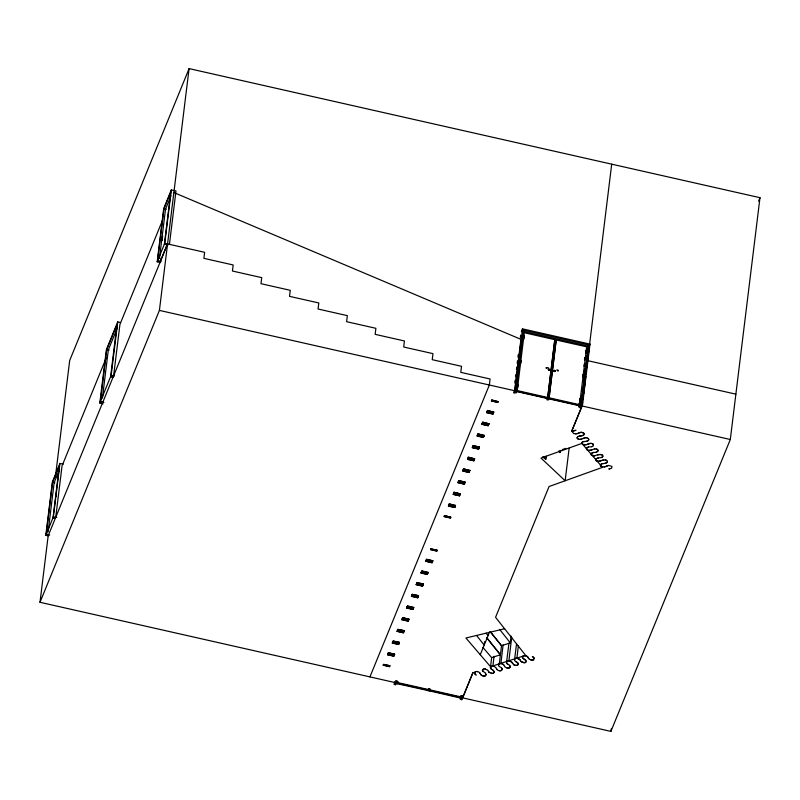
<?xml version="1.0" encoding="UTF-8"?>
<svg xmlns="http://www.w3.org/2000/svg" width="800" height="800" viewBox="0 0 800 800"><rect width="100%" height="100%" fill="white"/><g stroke="black" fill="none" stroke-linecap="round" stroke-linejoin="round"><path stroke-width="1.2" d="M494.06 656.25L492.88 666.16L494.44 666.57M503.1 644.93L500.89 663.5L498.92 663.91M511.7 637.32L508.89 660.85L506.93 661.26M518.38 645.81L516.9 658.2L514.93 658.6M517.21 390.75L524.29 332.73L554.8 339.68L547.68 397.64L549.06 397.96L556.23 339.96M582.09 405.98L582.54 402.3L582.09 405.98L571.62 431.4L582.03 405.97M584.18 388.82L583.58 393.72L584.88 382.69M584.47 386.37L584.92 382.69M585.66 376.57L585.22 380.24L585.64 376.56M586.41 370.44L585.96 374.11L586.39 370.43M586.86 366.76L587.3 363.08L586.75 368M587.6 360.63L588.04 357L587.59 360.63L735.88 394.16M48.16 535.82L45.82 535.3L52.37 481.95L59.95 463.43L63.26 464.18M49.71 535.16L46.2 534.37L52.6 482.3L59.41 465.63L53.02 517.7L55.36 518.23M48.1 531.94L54.15 482.65L59.61 469.32M55.39 476.99L69.69 360.49L189.1 68.61L759.98 197.7L730.31 439.5L610.9 731.39L40 602.29L48.17 535.81L167.58 243.93M45.82 535.3L53.4 516.78L59.95 463.43M55.74 517.31L62.05 465.9L106.21 357.96M103.12 403.79L99.81 403.04L106.36 349.7L117.72 321.92L120.06 322.45M103.88 402.45L100.38 401.65L106.77 349.58L117 324.58L110.6 376.65L112.94 377.18M102.43 397.99L108.33 349.93L117.16 328.34M99.81 403.04L111.17 375.26L117.72 321.92M113.62 375.82L119.93 324.44L162.57 220.16M160.49 262.56L157.18 261.81L163.73 208.47L171.31 189.95L175.98 191L169.43 244.35M161.07 261.67L157.56 260.88L163.95 208.81L170.77 192.14L164.38 244.22L167.88 245.01M159.46 258.45L165.51 209.16L170.97 195.83M161.85 240.33C163.98 228.42 160.76 244.16 162.13 239.64M160.52 261.23L160.82 258.76M157.18 261.81L164.76 243.29L171.31 189.95M40 602.29L159.41 310.4L189.08 68.61M383.28 665.23L383.6 664.33L389.92 665.76L383.57 664.52L383.28 665.23L389.6 666.66L389.92 665.76M387.57 654.74L387.89 653.83L394.19 655.45L387.87 654.02L387.57 654.74L393.89 656.17L394.21 655.26M388.06 653.56L388.37 652.65L394.67 654.27L388.35 652.84L388.06 653.56L394.38 654.98L394.69 654.08M392.35 643.06L392.67 642.15L398.96 643.77L392.64 642.35L392.35 643.06L398.67 644.49L398.99 643.58M389.6 666.66L383.3 665.04M392.83 641.88L393.15 640.97L399.47 642.4L393.13 641.16L392.83 641.88L399.15 643.31L399.47 642.4M393.89 656.17L387.6 654.55M397.13 631.38L397.44 630.48L403.74 632.1L397.42 630.67L397.13 631.38L403.45 632.81L403.76 631.91M394.38 654.98L388.08 653.36M397.61 630.2L397.93 629.29L404.25 630.72L397.9 629.48L397.61 630.2L403.93 631.63L404.25 630.72M398.67 644.49L392.37 642.87M401.9 619.7L402.22 618.8L408.52 620.42L402.2 618.99L401.9 619.7L408.22 621.13L408.54 620.23M399.15 643.31L392.86 641.69M394.27 684.42L395.83 680.62L397.1 680.91L395.54 684.71L394.27 684.42L394.57 681.97M402.39 618.52L402.71 617.61L409 619.23L402.68 617.8L402.39 618.52L408.71 619.95L409.03 619.04M395.54 684.71L395.84 682.25M403.45 632.81L397.15 631.19M397.35 683.78L427.84 690.5M406.68 608.03L407 607.12L413.29 608.74L406.97 607.31L406.68 608.03L413 609.46L413.32 608.55M403.93 631.63L397.64 630.01M407.17 606.84L407.48 605.94L413.78 607.56L407.46 606.13L407.17 606.84L413.49 608.27L413.8 607.36M408.22 621.13L401.93 619.51M411.46 596.35L411.78 595.44L418.07 597.06L411.75 595.63L411.46 596.35L417.78 597.78L418.1 596.87M408.71 619.95L402.41 618.33M411.94 595.16L412.26 594.26L418.58 595.69L412.24 594.45L411.94 595.16L418.26 596.59L418.58 595.69M413 609.46L406.71 607.84M416.24 584.67L416.55 583.76L422.85 585.38L416.53 583.95L416.24 584.67L422.56 586.1L422.87 585.19M413.49 608.27L407.19 606.65M416.72 583.49L417.04 582.58L423.36 584.01L417.01 582.77L416.72 583.49L423.04 584.91L423.36 584.01M417.78 597.78L411.48 596.16M421.01 572.99L421.33 572.08L427.63 573.7L421.31 572.28L421.01 572.99L427.33 574.42L427.65 573.51M418.26 596.59L411.97 594.97M421.5 571.81L421.81 570.9L428.11 572.52L421.79 571.09L421.5 571.81L427.82 573.24L428.13 572.33M422.56 586.1L416.26 584.48M425.79 561.31L426.11 560.41L432.4 562.03L426.08 560.6L425.79 561.31L432.11 562.74L432.43 561.84M423.04 584.91L416.74 583.29M426.28 560.13L426.59 559.22L432.89 560.84L426.57 559.41L426.28 560.13L432.6 561.56L432.91 560.65M427.33 574.42L421.04 572.8M427.82 573.24L421.52 571.62M430.57 549.63L430.88 548.73L437.18 550.35L430.86 548.92L430.57 549.63L436.89 551.06L437.2 550.16M432.11 562.74L425.81 561.12M432.6 561.56L426.3 559.94M436.89 551.06L430.59 549.44M444.12 516.52L450.44 517.95L444.12 516.52L444.44 515.61L450.73 517.23L444.44 515.61M448.41 506.02L454.73 507.45L448.41 506.02L448.73 505.12L455.03 506.74L448.73 505.12M448.9 504.84L455.22 506.27L448.9 504.84L449.21 503.93L455.51 505.55L449.21 503.93M453.19 494.34L459.51 495.77L453.19 494.34L453.51 493.44L459.8 495.06L453.51 493.44M453.68 493.16L460 494.59L453.68 493.16L453.99 492.25L460.29 493.87L453.99 492.25M457.97 482.67L464.29 484.09L457.97 482.67L458.28 481.76L464.58 483.38L458.28 481.76M458.45 481.48L464.77 482.91L458.45 481.48L458.77 480.57L465.07 482.19L458.77 480.57M462.75 470.99L469.07 472.42L462.75 470.99L463.06 470.08L469.36 471.7L463.06 470.08M463.23 469.8L469.55 471.23L463.23 469.8L463.55 468.9L469.84 470.52L463.55 468.9M467.52 459.31L473.84 460.74L467.52 459.31L467.84 458.4L474.14 460.02L467.84 458.4M468.01 458.12L474.33 459.55L468.01 458.12L468.32 457.22L474.62 458.84L468.32 457.22M472.3 447.63L478.62 449.06L472.3 447.63L472.62 446.72L478.91 448.34L472.62 446.72M472.78 446.45L479.1 447.88L472.78 446.45L473.1 445.54L479.4 447.16L473.1 445.54M477.08 435.95L483.4 437.38L477.08 435.95L477.39 435.05L483.69 436.67L477.39 435.05M477.56 434.77L483.88 436.2L477.56 434.77L477.88 433.86L484.17 435.48L477.88 433.86M481.85 424.27L488.17 425.7L481.85 424.27L482.17 423.37L488.47 424.99L482.17 423.37M482.34 423.09L488.66 424.52L482.34 423.09L482.66 422.18L488.95 423.8L482.66 422.18M486.63 412.6L492.95 414.02L486.63 412.6L486.95 411.69L493.24 413.31L486.95 411.69M487.12 411.41L493.44 412.84L487.12 411.41L487.43 410.5L493.73 412.12L487.43 410.5M491.41 400.92L497.73 402.35L491.41 400.92L491.73 400.01L498.02 401.63L491.73 400.01M459.67 697.87L429.22 690.81M460.47 699.39L462.03 695.59L463.3 695.88L461.74 699.68L460.47 699.39L460.78 696.93M461.74 699.68L462.04 697.23M514.78 382.94L515.08 380.49M515.53 376.81L515.84 374.36M516.44 369.45L516.74 367M517.19 363.32L517.49 360.87M517.94 357.19L518.24 354.74M520.35 337.57L520.65 335.12M514.62 390.72L520.93 339.34L173.89 192.55M523.65 330.19L516.4 389.23L514.85 393.04L513.58 392.75L515.13 388.95L522.51 328.86L589.98 344.12L582.61 404.2L581.05 408.01L579.78 407.72L581.34 403.92L588.59 344.87L523.65 330.19L522.85 333.87M484.61 641.71L484.19 645.11L476.56 635.45M516.96 381.85L515.9 390.46L517.17 390.75M517.26 379.39L517.71 375.7M518.02 373.24L518.47 369.55M518.77 367.09L519.22 363.4M519.53 360.94L520.13 356.02M520.43 353.55L520.89 349.86M521.19 347.4L521.64 343.71M521.94 341.25L522.55 336.33M517.46 387.46L518.19 384.78M520.43 363.26L520.94 360.44M523.4 339.07L524.07 336.29M517.37 387.68L517.92 384.18M520.68 360.71L520.82 363.19M523.6 339.11L524.03 336.04M569.15 448.11L565.14 480.76L541.01 458.08L581.89 443.41L602.46 467.37L549.07 486.52L495.57 617.3L525.58 655.31L490.55 666.7L491.66 657.63L482.92 647.44M499.31 663.85L501.53 645.72L490.16 631.51M490.2 631.66L501.53 645.72L510.29 642.87L511.13 636.07M588.59 344.87L580.84 405.14L579.57 404.86L586.69 346.84L556.17 339.99L549.08 397.78L548.21 400.03L546.83 399.72L547.7 397.47L554.8 339.68M545.02 457.2L545.12 456.44M545.72 458.41L545.96 456.4M545.59 459.42L546.28 456.29M560.13 450.61L559.89 452.62L560.44 450.5M578.87 405.7L579.17 403.23M584.48 360.03L584.78 357.56M579.44 403.22L579.14 405.68L548.67 398.79M583.97 366.33L584.27 363.87M584.72 360.18L585.03 357.72M582.79 377.36L583.21 374.29M586.48 349.92L585.67 353.39M579.93 401.83L580.28 398.28M585.87 353.43L586.39 350.19L586.37 350.71M581.95 391.23L582.25 388.77M583.61 377.69L583.91 375.23M584.37 371.54L584.67 369.08M588.34 354.59L588.94 349.64M589.25 347.16L611.71 164.19M610.9 731.39L611.2 728.91M506.63 661.67L508.97 643.14M514.63 659.01L516.5 644.19M524.01 336.38L523.9 335.83M583.5 374.83L583.57 374.18M580.18 398.42L580.48 399.08M580.27 399.05L580.18 401.47M608.63 468.93L609.48 468.95M56.18 495.97L56.27 495.91M162.19 237.13L162.03 237.67M548.3 369.59L548.99 369L549.75 369.6M548.68 369.67L548.9 369.45M549.86 369.8L549.18 370.4M554.39 371.28L554.7 370.63M555.23 371.02C553.29 373.14 553.85 368.47 555.18 370.98M476.29 675.13L474.35 672.72C475.39 670.52 478.99 671.52 480.12 673.24M474.42 672.74L475.49 671.65M482.43 670.08L484.15 668.86L487.71 670.06M491.65 669.41L490.36 667.41L492.16 666.21M490.44 667.43L491.5 666.35M502.19 669.02L501.15 670.61M502.29 669.54C501.19 671.96 496.83 670.55 496.36 668.5M509.56 665.34L510.29 666.89L509.15 667.95M510.29 666.89C509.25 669.11 505.66 668.09 504.52 666.37M515.05 661.02L517.98 663.19L517.69 665.04M522.64 657.85L526.28 661.06L526.13 662.05L524.51 662.78M463.43 695.91L473.03 672.39L462.61 697.86M162.56 236.15L162.18 236.82L162.47 236.13M160.79 260.13L166.77 245.51M369.93 676.9L489.35 385.01L490.07 378.98L460.78 372.36L461.53 366.31L432.24 359.69L432.98 353.64L403.7 347.02L404.44 340.98L375.15 334.35L375.89 328.31L346.61 321.69L347.35 315.64L318.06 309.02L318.81 302.97L289.52 296.35L290.26 290.31L260.98 283.69L261.72 277.64L232.43 271.02L233.17 264.97L203.89 258.35L204.63 252.31L164.76 243.29M521.34 331.72L522.51 328.86M523.31 339.29L523.8 338.95M450.44 517.95L450.76 517.04M454.73 507.45L455.05 506.54M455.22 506.27L455.53 505.36M459.51 495.77L459.83 494.87M460 494.59L460.31 493.68M464.29 484.09L464.6 483.19M464.77 482.91L465.09 482M469.07 472.42L469.38 471.51M469.55 471.23L469.87 470.33M473.84 460.74L474.16 459.83M474.33 459.55L474.64 458.65M478.62 449.06L478.94 448.15M479.1 447.88L479.42 446.97M483.4 437.38L483.71 436.47M483.88 436.2L484.2 435.29M488.17 425.7L488.49 424.8M488.66 424.52L488.98 423.61M492.95 414.02L493.27 413.12M493.44 412.84L493.75 411.93M497.73 402.35L498.05 401.44M523.51 339.33L523.42 338.79M517.57 387.73L517.67 387.44M589.21 346.02L589.98 344.12M583.04 374.81L582.9 377.63M480.26 654.72L489.4 632.38M758.57 201.16L760 197.71M583.99 434.65L584.16 433.74M581.97 442.55L582.42 444.3L586.34 444.75M588.65 440.16L588.65 438.8L587.52 438.14M586.63 448.07L586.38 448.98L587.14 449.79M593.32 445.68L593.24 444.34M595.96 459.11L596.03 460.45L597.83 461.34L602.25 460.33M601.51 454.69L602.65 455.36L602.64 456.72L601.72 457.51L598.44 457.92M602.92 456.28L601.67 457.47M607.5 461.79L606.91 462.65M609.47 468.9L611.64 468.19L611.97 466.4L608.43 465.41L605.67 466.54M583.39 374.67L583.57 374.31M548.35 369.44L549.64 369.45M548.8 369.41L549.37 369.99M572.56 431.5L575.99 430.3L574.3 430.47M577.7 436.62L577.03 437.48L577.38 438.37M582.93 438.6L584.32 438.01M582.36 442.14L581.8 443.46M588.32 447.07L586.55 448.06L586.7 449.41M592.95 452.55L596.32 452.24L598.26 450.76L596.9 449.14L594.44 448.86M601.65 460.7L602.97 460.08M600.54 464.61L601.6 463.88M601.02 464.22L600.37 465.54L601.75 466.66M506.99 661.3L506.7 663.15M514.99 658.64L514.48 659.97M553.81 370.52L555.12 370.81M573.61 430.76L572.36 431.96L573.77 433.54M577.69 433.42L581.31 432.27L583.99 433.29M583.01 435.4L584.27 434.2L583.47 432.92M583.66 435.08L582.3 435.65M583.6 438.26L580.85 439.38L578.38 439.1M582.3 442.12L582.94 441.8M588.32 440.6L586.96 441.17M587.02 444.46L590.64 443.31M587.03 447.66L587.6 447.32M592.34 446.43L592.98 446.12M591.68 449.98L594.45 448.9M591.62 453.15L593.79 452.44M592.27 452.84L591.02 454.03L591.37 454.93M597.58 451.61L596.29 452.2M596.29 458.67L598.45 457.96M604.81 463.39L607.38 462.26L606.79 460.52M483.45 668.95L482.46 670.59M499.51 663.69L498.55 664.29L498.69 665.8M485.13 675.92L486.2 674.83L485.54 673.3M493.14 673.26L494.2 672.18L492.99 670.19M517.75 665.08L516.5 665.43M554.42 370.53L554.64 371.16M554.19 370.7L554.93 370.42M562.27 449.62L565.8 448.35M578.94 432.74L580.46 432.34M576.97 433.67L577.74 433.46M582.89 441.77L586.17 441.35M587.73 440.95L586.15 441.31M586.3 444.71L589.79 443.38M591.62 446.68L592.39 446.47M589.31 450.44L591.73 450.01M597.54 454.78L601.56 454.66M596.93 458.36L597.65 458.11M601.54 463.84L604.82 463.43M605.61 463.24L606.33 462.99M604.96 466.79L608.44 465.46M491.66 657.63L500.42 654.78L486.77 637.74M504.6 628.74L465.91 638L490.55 666.7M523.48 655.68L525.69 655.73L527.74 656.79M524.18 655.59L522.57 656.33L522.49 657.32M515.52 658.38L516.18 658.25M529.54 659.39L531.79 660.18L533.76 659.77L534.06 657.87L532.34 656.55L533.06 656.89M532.55 660.18L533.22 660.04M525.21 662.69L521.53 662.05M517.21 665.35L515 665.3M573.72 433.58L577.01 433.71M582.33 435.69L578.23 436.25L577.13 437.94M584.28 437.96L585.97 437.79M581.64 439.19L579.99 439.36M583.66 441.55L584.46 441.41M588.29 447.03L591.66 446.73M590.96 450.23L588.47 450.35M599.11 454.42L593.97 455.96M602.94 460.04L603.78 459.94M600.33 461.31L597.8 461.39M602.31 463.63L603.12 463.48M604.15 466.93L604.99 466.83M549.42 370.25L548.36 369.63M554.79 371.47L553.73 370.84M575.33 433.84L576.17 433.82M579.8 435.89L581.5 435.83M585.5 444.85L583.05 444.62M594.82 455.89L591.29 454.95M603.76 459.89L606.23 460.17M604.16 466.97L601.7 466.69M492.12 666.16L493.66 666.35M508.5 668.09L506.99 667.95M500.49 670.74L498.98 670.61M492.52 673.45L488.93 672.2M484.51 676.1L482.19 675.69M164.38 244.22L165.97 244.25M157.56 260.88L159.16 260.92M110.6 376.65L113.56 377M100.38 401.65L101.97 401.69M53.02 517.7L54.62 517.74M46.2 534.37L47.8 534.4M581.3 432.32L582.86 432.62M585.96 437.84L587.57 438.1M590.63 443.36L591.48 443.41M599.95 454.39L600.77 454.49M523.92 336.03L523.91 336.62M546.86 368.35C544.24 367.62 547.52 367.29 548.61 368M524.91 655.54L527.12 656.36L528.61 658.4M531.78 660.13L528.96 658.93L528.09 657.32M523.79 662.83L520.54 661.06M509.68 660.99L508.89 660.85L511.73 662.1M515.78 665.49L513.52 664.7M501.67 663.69L500.9 663.56L502.45 663.91M484.89 668.86L485.66 669M490.98 673.26C492.72 674.21 495.64 672.31 493.55 670.65M476.88 671.52L477.65 671.65M482.97 675.92L485.18 675.96L486.17 674.33M163.95 208.81L166.29 209.34M523.15 331.41L588.09 346.1M515.13 388.95L516.4 389.23M581.34 403.92L582.61 404.2M547.7 397.47L517.23 390.58L516.32 392.82L515.05 392.53M549.08 397.78L579.55 404.67L578.72 406.93L579.99 407.22M159.41 310.4L730.31 439.5M516.82 391.59L547.29 398.48M106.77 349.58L109.11 350.11M111.17 375.26L114.48 376.01M52.6 482.3L54.93 482.83M53.4 516.78L56.71 517.53M396.89 681.41L398.16 681.7L397.31 683.77L396.04 683.48M461.82 696.09L460.55 695.81L459.71 697.88L460.98 698.17M397.78 682.6L428.25 689.49M429.63 689.8L460.1 696.69M556.94 369.87C558.7 369.76 559.1 371.75 557.14 370.66M591.45 443.45L592.86 443.93M596.11 448.97L597.46 449.48M588.5 450.3L587.08 449.82M605.44 460.01L606.85 460.49M549.03 370.25L548.52 369.95M592.19 443.65L593.32 444.32M577.75 438.79L578.43 439.06M591.81 455.31L592.42 455.62M597.08 461.14L596.03 460.45M523.64 658.83L525.58 660.03M519.16 658.98L516.9 658.2L519.73 659.45L521.01 661.56M515.63 661.48L517.01 662.23M510.43 661.3L511.11 661.67M514.25 665.04L511.67 662.12M507.05 663.67L509.62 665.32M502.42 663.95L503.14 664.29M494.41 666.61L495.71 667.41M493.03 670.16L491.03 668.98M481.5 675.32L482.22 675.65M507.67 664.11L506.63 663.15M503.1 664.32L503.72 664.76M501.61 667.97L499.04 666.33M489.55 672.63L488.51 671.68M485.6 673.28L482.38 670.58M481.54 675.28L480.5 674.33M475.02 674.29L475.6 674.75M588.14 438.44L588.85 439.72M602.13 455L602.81 455.82M577.3 438.39L577.82 438.76M601.14 466.35L600.45 465.53M548.82 369.79L549.48 369.64M558.69 451.09L560.2 452.51M542.89 456.47L545.9 459.31M543.33 457.29L544.84 458.71M486.82 637.92L500.42 654.78M533.58 657.38L534.21 658.4M523.12 658.34L522.41 657.31M519.67 659.47L520.08 659.97M517.63 662.66L518.04 663.18M503.66 664.78L504.59 666.36M501.56 667.99L502.26 669.03M496.99 669.52L496.06 667.93M482.68 671.11L483.09 671.61M479.64 672.74L480.98 674.83M499.68 629.43L510.29 642.87M486.09 633.17L488.06 635.67M597.91 449.86L598.17 450.75M514.41 659.96L514.71 660.49M512.14 662.62L512.6 663.71M509.97 665.84L510.19 666.37M490.39 667.93L490.62 668.46M488.06 670.59L488.58 671.67M474.37 673.23L474.6 673.77M526.21 661.06L526.23 661.56M518.2 663.71L518.22 664.22M506.45 662.12L506.48 662.62M498.44 664.77L498.47 665.28M583.28 396.18L582.84 399.85L583.23 396.16M161.6 237L161.45 237.54L161.6 237M428.67 688.6L427.82 690.67L429.2 690.98L430.04 688.91L428.67 688.6"/></g></svg>
